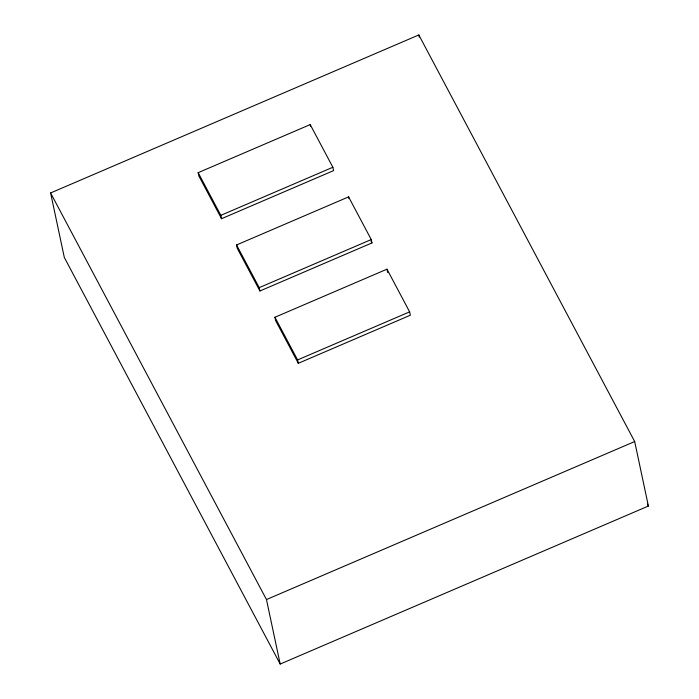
<?xml version="1.0" encoding="UTF-8"?>
<svg xmlns="http://www.w3.org/2000/svg" width="699" height="699" viewBox="0 0 699 699"><rect width="100%" height="100%" fill="white"/><g stroke="black" fill="none" stroke-linecap="round" stroke-linejoin="round"><path stroke-width="1.05" d="M50.608 192.959L418.815 34.95L634.683 441.541L648.392 506.041L280.185 664.05L64.317 257.459L50.608 192.959L266.476 599.55L280.185 664.05M198.167 172.67L310.207 124.588L332.864 167.262L333.58 170.626L221.539 218.7L198.883 176.034L198.167 172.67L220.823 215.344L221.539 218.7M220.823 215.344L332.864 167.262M236.55 244.965L348.591 196.891L371.248 239.556L371.964 242.92L259.923 290.994L237.267 248.328L236.55 244.965L259.207 287.639L259.923 290.994M259.207 287.639L371.248 239.556M274.934 317.259L386.975 269.185L409.631 311.859L410.348 315.214L298.307 363.297L275.651 320.623L274.934 317.259L297.591 359.933L298.307 363.297M297.591 359.933L409.631 311.859M266.476 599.55L634.683 441.541M647.37 504.11L648.392 506.041M370.959 241.024L371.964 242.92M418.815 34.95L419.26 37.064M386.975 269.185L387.692 272.54M348.591 196.891L348.95 198.568M310.207 124.588L310.566 126.274"/></g></svg>
